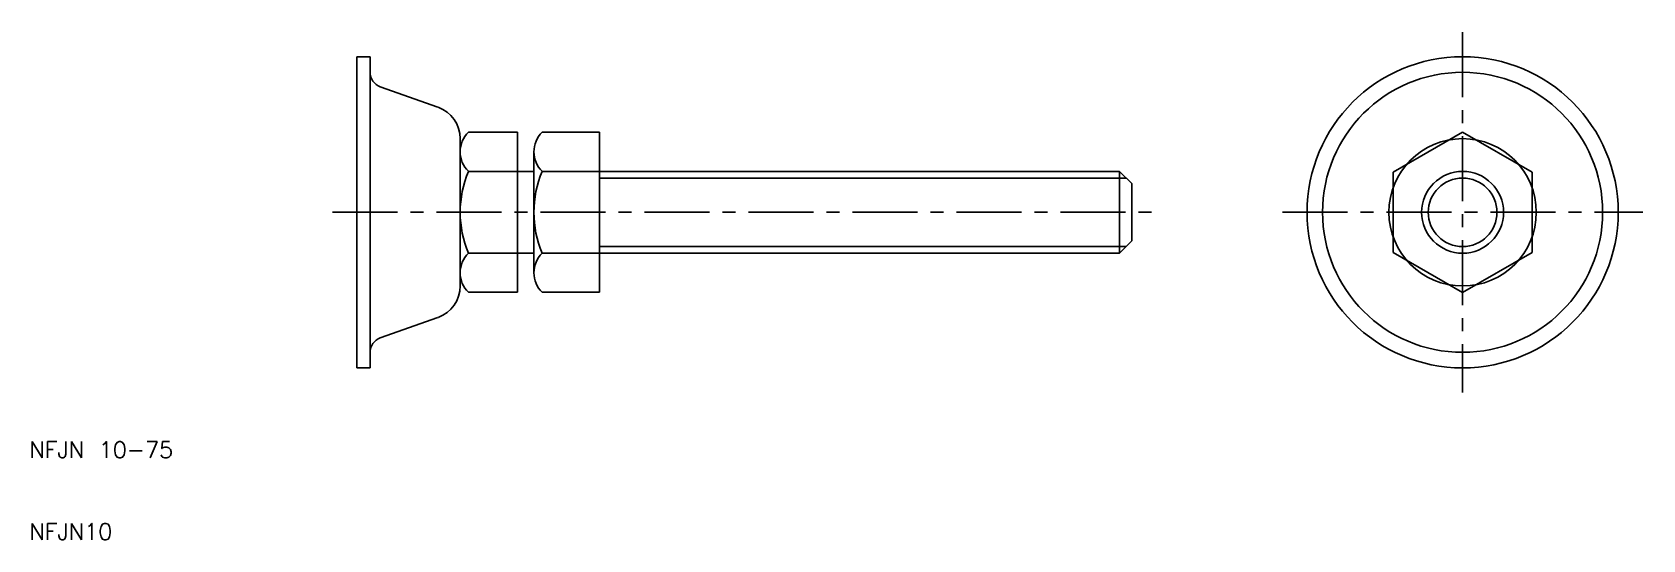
# Model space of a CAD drawing. Extents: x 10 to 207, y 10 to 72.
import ezdxf

# ---------------------------------------------------------------- set-up
doc = ezdxf.new("R2010")
doc.units = 0
doc.header["$LTSCALE"] = 0.25
doc.linetypes.add('CENTER', pattern=[50.8, 31.75, -6.35, 6.35, -6.35])
doc.layers.get('0').update_dxf_attribs({"linetype": 'CONTINUOUS'})
doc.layers.add('CENTER', color=1, linetype='CENTER')
doc.styles.get("Standard").update_dxf_attribs({"font": 'txt.shx', "bigfont": 'extfont.shx'})

msp = doc.modelspace()

# ---------------------------------------------------------------- linework, layer by layer
at = {"color": 7, "linetype": 'CONTINUOUS'}
for p, q in [((50, 50), (50, 69)), ((50, 69), (51.6, 69)), ((51.6, 69), (51.6, 67.1)), ((51.6, 67.1), (51.6, 50)), ((52.84, 65.34), (59.89, 62.84)), ((62.6, 59), (62.6, 57.39)), ((69.6, 59.77), (63.6, 59.77)), ((69.6, 40.23), (69.6, 59.77)), ((79.6, 59.77), (72.6, 59.77)), ((79.6, 40.23), (79.6, 59.77)), ((185, 59.81), (176.5, 54.91)), ((193.5, 54.91), (185, 59.81)), ((62.6, 57.39), (62.6, 42.61)), ((71.6, 57.39), (71.6, 42.61)), ((69.6, 55), (63.6, 55)), ((69.6, 55), (71.6, 55)), ((79.6, 55), (72.6, 55)), ((79.6, 55), (143.1, 55)), ((143.1, 55), (144.6, 53.5)), ((143.1, 50), (143.1, 55)), ((144.6, 53.5), (144.6, 50)), ((176.5, 54.91), (176.5, 45.09)), ((193.5, 45.09), (193.5, 54.91)), ((50, 50), (50, 31)), ((51.6, 32.9), (51.6, 50)), ((143.1, 50), (143.1, 45)), ((144.6, 46.5), (144.6, 50)), ((143.1, 45), (144.6, 46.5)), ((69.6, 45), (63.6, 45)), ((69.6, 45), (71.6, 45)), ((79.6, 45), (72.6, 45)), ((79.6, 45), (143.1, 45)), ((176.5, 45.09), (185, 40.19)), ((185, 40.19), (193.5, 45.09)), ((62.6, 41), (62.6, 42.61)), ((63.6, 40.23), (69.6, 40.23)), ((72.6, 40.23), (79.6, 40.23)), ((52.84, 34.66), (59.89, 37.16)), ((51.6, 31), (51.6, 32.9)), ((50, 31), (51.6, 31))]:
    msp.add_line(p, q, dxfattribs=at)
at = {"color": 3, "linetype": 'CONTINUOUS'}
for p, q in [((143.91, 54.19), (79.6, 54.19)), ((143.91, 45.81), (79.6, 45.81))]:
    msp.add_line(p, q, dxfattribs=at)
at = {"color": 7, "linetype": 'CONTINUOUS'}
for radius in [19, 17.1, 9, 5]:
    msp.add_circle((185, 50), radius, dxfattribs=at)
at = {"color": 3, "linetype": 'CONTINUOUS'}
msp.add_circle((185, 50), 4.19, dxfattribs=at)
at = {"color": 7, "linetype": 'CONTINUOUS'}
for centre, radius, start, end in [((53.47, 67.1), 1.87, 180, 250.4515), ((58.53, 59), 4.07, 0, 70.4515), ((65.94, 57.39), 3.34, 134.5056, 180), ((74.94, 57.39), 3.34, 134.5056, 180), ((65.94, 57.39), 3.34, 180, 225.4944), ((74.94, 57.39), 3.34, 180, 225.4944), ((75.6, 50), 13, 157.3801, 202.6199), ((84.6, 50), 13, 157.3801, 202.6199), ((65.94, 42.61), 3.34, 134.5056, 180), ((74.94, 42.61), 3.34, 134.5056, 180), ((65.94, 42.61), 3.34, 180, 225.4944), ((74.94, 42.61), 3.34, 180, 225.4944), ((58.53, 41), 4.07, 289.5485, 0), ((53.47, 32.9), 1.87, 109.5485, 180)]:
    msp.add_arc(centre, radius, start, end, dxfattribs=at)
at = {"layer": 'CENTER', "color": 1, "linetype": 'CENTER'}
for p, q in [((185, 72), (185, 28)), ((47, 50), (147.6, 50)), ((163, 50), (207, 50))]:
    msp.add_line(p, q, dxfattribs=at)

# ---------------------------------------------------------------- texts
at = {"color": 7, "linetype": 'CONTINUOUS'}
for s, p in [('NFJN 10-75', (10, 20)), ('NFJN10', (10, 10))]:
    msp.add_text(s, height=2, dxfattribs=at).set_placement(p)

doc.saveas('drawing.dxf')
